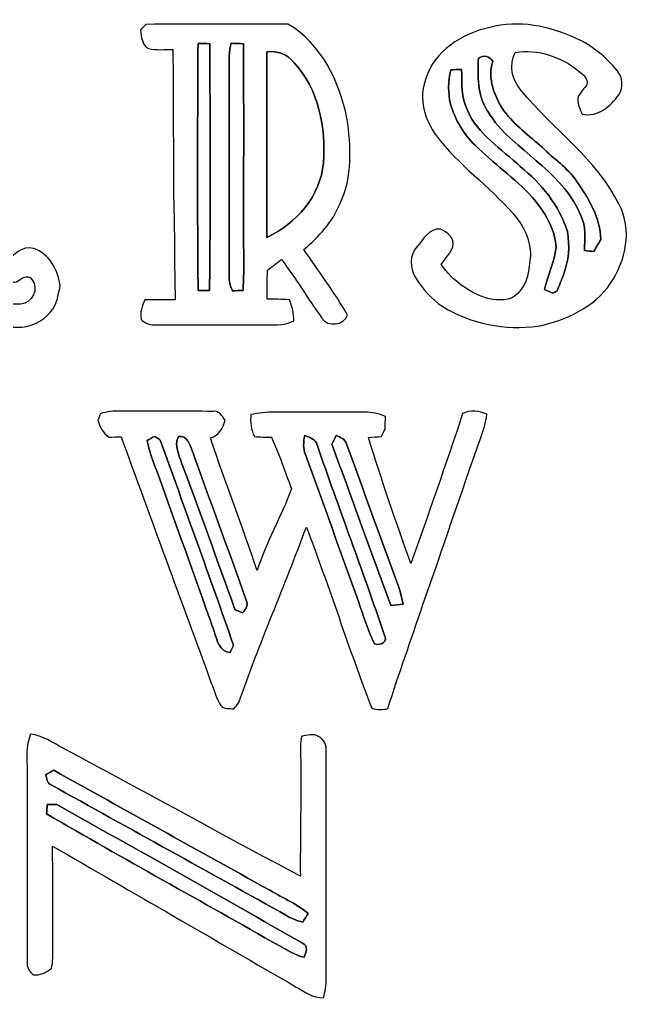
# Model space of a CAD drawing. Header units: centimetres. Extents: x -10 to 10, y -13.4 to 13.3.
# Drawn here: x 2.25 to 9.97, y -13.33 to -1.01 of the extents above; entities that cross this region are included whole.
import ezdxf

# ---------------------------------------------------------------- set-up
doc = ezdxf.new("R2010")
doc.units = ezdxf.units.CM
doc.header["$MEASUREMENT"] = 0
doc.layers.add('Camada 1', color=7, linetype='Continuous')

msp = doc.modelspace()

# ---------------------------------------------------------------- linework, layer by layer
at = {"layer": 'Camada 1', "color": 156}
for points, knots in [([(-1.36947, -1.91276), (-1.05409, -1.39276), (-0.46389, -1.06503), (0.14111, -1.04598), (0.14111, -1.04598), (0.57185, -1.03433), (1.02164, -1.12006), (1.37865, -1.37337), (1.37865, -1.37337), (1.71591, -1.60443), (1.93922, -1.97272), (2.04576, -2.3622), (2.04576, -2.3622), (2.17028, -2.82999), (2.17028, -3.34785), (1.95721, -3.79024), (1.95721, -3.79024), (1.85632, -4.02412), (1.68239, -4.21323), (1.5194, -4.40477), (1.5194, -4.40477), (1.77765, -4.43759), (2.00235, -4.61256), (2.26905, -4.59668), (2.26905, -4.59668), (2.41511, -4.58152), (2.50225, -4.40477), (2.40911, -4.28519), (2.40911, -4.28519), (2.35479, -4.20828), (2.27012, -4.27708), (2.21684, -4.31658), (2.21684, -4.31658), (2.17945, -4.31835), (2.14207, -4.32047), (2.10502, -4.32257), (2.10502, -4.32257), (2.06728, -4.24602), (2.02423, -4.14126), (2.09055, -4.06752), (2.09055, -4.06752), (2.17311, -3.97087), (2.28811, -3.85903), (2.42817, -3.89573), (2.42817, -3.89573), (2.63313, -3.96134), (2.74284, -4.17159), (2.76472, -4.37479), (2.76472, -4.37479), (2.73719, -4.48415), (2.72767, -4.60833), (2.64548, -4.69406), (2.64548, -4.69406), (2.5407, -4.81224), (2.38583, -4.89795), (2.22391, -4.88702), (2.22391, -4.88702), (2.02211, -4.89866), (1.83515, -4.81224), (1.65064, -4.7438), (1.65064, -4.7438), (1.47143, -4.67606), (1.27599, -4.67571), (1.08795, -4.68982), (1.08795, -4.68982), (0.92745, -4.71664), (0.77857, -4.79), (0.6163, -4.8073), (0.6163, -4.8073), (0.06173, -4.88244), (-0.53516, -4.75684), (-0.97754, -4.40336), (-0.97754, -4.40336), (-1.29222, -4.15819), (-1.50424, -3.79764), (-1.6016, -3.41347), (-1.6016, -3.41347), (-1.70885, -2.90865), (-1.65169, -2.35338), (-1.36947, -1.91276)], [0, 0, 0, 0, 0.04761905, 0.04761905, 0.04761905, 0.04761905, 0.0952381, 0.0952381, 0.0952381, 0.0952381, 0.14285714, 0.14285714, 0.14285714, 0.14285714, 0.19047619, 0.19047619, 0.19047619, 0.19047619, 0.23809524, 0.23809524, 0.23809524, 0.23809524, 0.28571429, 0.28571429, 0.28571429, 0.28571429, 0.33333333, 0.33333333, 0.33333333, 0.33333333, 0.38095238, 0.38095238, 0.38095238, 0.38095238, 0.42857143, 0.42857143, 0.42857143, 0.42857143, 0.47619048, 0.47619048, 0.47619048, 0.47619048, 0.52380952, 0.52380952, 0.52380952, 0.52380952, 0.57142857, 0.57142857, 0.57142857, 0.57142857, 0.61904762, 0.61904762, 0.61904762, 0.61904762, 0.66666667, 0.66666667, 0.66666667, 0.66666667, 0.71428571, 0.71428571, 0.71428571, 0.71428571, 0.76190476, 0.76190476, 0.76190476, 0.76190476, 0.80952381, 0.80952381, 0.80952381, 0.80952381, 0.85714286, 0.85714286, 0.85714286, 0.85714286, 0.9047619, 0.9047619, 0.9047619, 0.9047619, 1, 1, 1, 1]), ([(3.84174, -1.07526), (4.4383, -1.0661), (5.03519, -1.07421), (5.63209, -1.07138), (5.63209, -1.07138), (6.05367, -1.31692), (6.27909, -1.79246), (6.37575, -2.2539), (6.37575, -2.2539), (6.42654, -2.61055), (6.44842, -2.99649), (6.2886, -3.33058), (6.2886, -3.33058), (6.193, -3.55988), (6.02261, -3.75038), (5.83282, -3.90701), (5.83282, -3.90701), (6.01556, -4.18253), (6.22053, -4.44605), (6.38281, -4.73428), (6.38281, -4.73428), (6.34188, -4.86516), (6.13163, -4.88738), (6.06, -4.77307), (6.06, -4.77307), (5.8868, -4.52825), (5.73051, -4.27177), (5.54918, -4.03294), (5.54918, -4.03294), (5.49134, -4.07846), (5.43348, -4.12396), (5.3742, -4.16806), (5.3742, -4.16806), (5.37069, -4.28978), (5.37174, -4.41218), (5.36928, -4.5346), (5.36928, -4.5346), (5.46311, -4.53319), (5.55695, -4.53565), (5.6508, -4.54166), (5.6508, -4.54166), (5.68466, -4.62633), (5.7083, -4.71523), (5.70618, -4.8073), (5.70618, -4.8073), (5.57705, -4.87327), (5.43031, -4.85281), (5.29096, -4.85493), (5.29096, -4.85493), (4.84363, -4.85422), (4.39666, -4.85527), (3.9497, -4.85493), (3.9497, -4.85493), (3.88796, -4.85846), (3.82763, -4.83446), (3.786, -4.78895), (3.786, -4.78895), (3.76344, -4.70288), (3.79694, -4.61926), (3.83151, -4.54201), (3.83151, -4.54201), (3.95851, -4.5406), (4.08552, -4.54025), (4.21252, -4.54025), (4.21252, -4.54025), (4.20158, -4.1088), (4.20758, -3.677), (4.19206, -3.24555), (4.19206, -3.24555), (4.19206, -2.62784), (4.18499, -2.01048), (4.18535, -1.39312), (4.18535, -1.39312), (4.08269, -1.38888), (3.97756, -1.4037), (3.87702, -1.37971), (3.87702, -1.37971), (3.79482, -1.33597), (3.78707, -1.23155), (3.77542, -1.14969), (3.77542, -1.14969), (3.79201, -1.131), (3.82517, -1.09395), (3.84174, -1.07526)], [0, 0, 0, 0, 0.04545455, 0.04545455, 0.04545455, 0.04545455, 0.09090909, 0.09090909, 0.09090909, 0.09090909, 0.13636364, 0.13636364, 0.13636364, 0.13636364, 0.18181818, 0.18181818, 0.18181818, 0.18181818, 0.22727273, 0.22727273, 0.22727273, 0.22727273, 0.27272727, 0.27272727, 0.27272727, 0.27272727, 0.31818182, 0.31818182, 0.31818182, 0.31818182, 0.36363636, 0.36363636, 0.36363636, 0.36363636, 0.40909091, 0.40909091, 0.40909091, 0.40909091, 0.45454545, 0.45454545, 0.45454545, 0.45454545, 0.5, 0.5, 0.5, 0.5, 0.54545455, 0.54545455, 0.54545455, 0.54545455, 0.59090909, 0.59090909, 0.59090909, 0.59090909, 0.63636364, 0.63636364, 0.63636364, 0.63636364, 0.68181818, 0.68181818, 0.68181818, 0.68181818, 0.72727273, 0.72727273, 0.72727273, 0.72727273, 0.77272727, 0.77272727, 0.77272727, 0.77272727, 0.81818182, 0.81818182, 0.81818182, 0.81818182, 0.86363636, 0.86363636, 0.86363636, 0.86363636, 0.90909091, 0.90909091, 0.90909091, 0.90909091, 1, 1, 1, 1]), ([(8.17209, -1.11478), (8.53687, -1.01494), (8.92562, -1.09643), (9.26253, -1.2513), (9.26253, -1.2513), (9.46291, -1.34231), (9.63541, -1.4866), (9.77511, -1.65559), (9.77511, -1.65559), (9.84778, -1.73672), (9.86119, -1.87113), (9.79699, -1.96108), (9.79699, -1.96108), (9.69115, -2.10679), (9.53028, -2.25071), (9.33555, -2.20415), (9.33555, -2.20415), (9.30697, -2.13147), (9.26287, -2.05527), (9.28863, -1.9752), (9.28863, -1.9752), (9.32074, -1.9258), (9.3613, -1.88277), (9.39375, -1.83339), (9.39375, -1.83339), (9.41809, -1.75965), (9.34754, -1.70992), (9.30027, -1.66792), (9.30027, -1.66792), (9.07908, -1.48624), (8.77922, -1.37688), (8.49277, -1.4298), (8.49277, -1.4298), (8.41199, -1.58784), (8.45255, -1.77729), (8.56896, -1.90605), (8.56896, -1.90605), (8.96549, -2.39572), (9.51618, -2.76577), (9.80086, -3.34256), (9.80086, -3.34256), (9.96879, -3.65972), (9.88905, -4.04777), (9.69362, -4.33317), (9.69362, -4.33317), (9.4876, -4.64114), (9.12953, -4.79565), (8.77992, -4.87432), (8.77992, -4.87432), (8.36682, -4.92548), (7.93574, -4.84823), (7.58084, -4.62667), (7.58084, -4.62667), (7.43902, -4.53531), (7.32579, -4.40477), (7.23864, -4.26154), (7.23864, -4.26154), (7.16492, -4.14338), (7.15963, -3.97827), (7.25769, -3.87173), (7.25769, -3.87173), (7.33777, -3.78283), (7.40938, -3.63431), (7.5512, -3.65407), (7.5512, -3.65407), (7.64151, -3.68618), (7.73499, -3.76872), (7.70854, -3.87526), (7.70854, -3.87526), (7.67644, -3.95781), (7.61152, -4.02307), (7.56284, -4.09645), (7.56284, -4.09645), (7.70573, -4.3053), (7.92198, -4.46193), (8.16609, -4.52931), (8.16609, -4.52931), (8.28462, -4.54907), (8.43209, -4.56388), (8.52204, -4.4651), (8.52204, -4.4651), (8.65363, -4.3441), (8.66705, -4.15536), (8.68432, -3.98885), (8.68432, -3.98885), (8.69032, -3.78989), (8.59401, -3.60362), (8.46596, -3.45687), (8.46596, -3.45687), (8.16504, -3.11009), (7.77875, -2.84551), (7.5004, -2.47755), (7.5004, -2.47755), (7.35507, -2.27717), (7.27428, -2.00942), (7.36494, -1.76883), (7.36494, -1.76883), (7.47253, -1.41216), (7.8225, -1.18779), (8.17209, -1.11478)], [0, 0, 0, 0, 0.03846154, 0.03846154, 0.03846154, 0.03846154, 0.07692308, 0.07692308, 0.07692308, 0.07692308, 0.11538462, 0.11538462, 0.11538462, 0.11538462, 0.15384615, 0.15384615, 0.15384615, 0.15384615, 0.19230769, 0.19230769, 0.19230769, 0.19230769, 0.23076923, 0.23076923, 0.23076923, 0.23076923, 0.26923077, 0.26923077, 0.26923077, 0.26923077, 0.30769231, 0.30769231, 0.30769231, 0.30769231, 0.34615385, 0.34615385, 0.34615385, 0.34615385, 0.38461538, 0.38461538, 0.38461538, 0.38461538, 0.42307692, 0.42307692, 0.42307692, 0.42307692, 0.46153846, 0.46153846, 0.46153846, 0.46153846, 0.5, 0.5, 0.5, 0.5, 0.53846154, 0.53846154, 0.53846154, 0.53846154, 0.57692308, 0.57692308, 0.57692308, 0.57692308, 0.61538462, 0.61538462, 0.61538462, 0.61538462, 0.65384615, 0.65384615, 0.65384615, 0.65384615, 0.69230769, 0.69230769, 0.69230769, 0.69230769, 0.73076923, 0.73076923, 0.73076923, 0.73076923, 0.76923077, 0.76923077, 0.76923077, 0.76923077, 0.80769231, 0.80769231, 0.80769231, 0.80769231, 0.84615385, 0.84615385, 0.84615385, 0.84615385, 0.88461538, 0.88461538, 0.88461538, 0.88461538, 0.92307692, 0.92307692, 0.92307692, 0.92307692, 1, 1, 1, 1]), ([(4.50074, -1.3155), (4.50074, -1.3155), (4.50074, -1.3155), (4.50074, -1.3155), (4.50074, -1.3155), (4.49333, -2.35162), (4.49192, -3.38807), (4.50144, -4.42419), (4.50144, -4.42419), (4.53743, -4.42419), (4.6094, -4.42382), (4.64538, -4.42348), (4.64538, -4.42348), (4.65842, -3.38912), (4.65384, -2.35338), (4.64784, -1.31867), (4.64784, -1.31867), (4.59846, -1.31726), (4.54942, -1.31621), (4.50074, -1.3155)], [0, 0, 0, 0, 0.16666667, 0.16666667, 0.16666667, 0.16666667, 0.33333333, 0.33333333, 0.33333333, 0.33333333, 0.5, 0.5, 0.5, 0.5, 0.66666667, 0.66666667, 0.66666667, 0.66666667, 1, 1, 1, 1]), ([(4.91559, -1.31268), (4.91559, -1.31268), (4.91559, -1.31268), (4.91559, -1.31268), (4.91559, -1.31268), (4.88138, -1.46015), (4.89372, -1.6122), (4.89267, -1.76247), (4.89267, -1.76247), (4.89303, -2.59891), (4.89162, -3.43534), (4.89303, -4.27177), (4.89303, -4.27177), (4.8902, -4.32681), (4.91243, -4.37761), (4.93253, -4.4277), (4.93253, -4.4277), (4.96605, -4.42665), (5.03344, -4.42419), (5.06694, -4.42277), (5.06694, -4.42277), (5.07824, -4.27708), (5.07471, -4.13066), (5.07505, -3.98463), (5.07505, -3.98463), (5.07188, -3.09667), (5.08, -2.20839), (5.07083, -1.32045), (5.07083, -1.32045), (5.01896, -1.31692), (4.9671, -1.3148), (4.91559, -1.31268)], [0, 0, 0, 0, 0.11111111, 0.11111111, 0.11111111, 0.11111111, 0.22222222, 0.22222222, 0.22222222, 0.22222222, 0.33333333, 0.33333333, 0.33333333, 0.33333333, 0.44444444, 0.44444444, 0.44444444, 0.44444444, 0.55555556, 0.55555556, 0.55555556, 0.55555556, 0.66666667, 0.66666667, 0.66666667, 0.66666667, 0.77777778, 0.77777778, 0.77777778, 0.77777778, 1, 1, 1, 1]), ([(5.3668, -1.41922), (5.3668, -1.41922), (5.3668, -1.41922), (5.3668, -1.41922), (5.3668, -1.41922), (5.36645, -2.19779), (5.36434, -2.97638), (5.36787, -3.75532), (5.36787, -3.75532), (5.73829, -3.5821), (6.04202, -3.23639), (6.07871, -2.81798), (6.07871, -2.81798), (6.11152, -2.37596), (6.01944, -1.89264), (5.71076, -1.55751), (5.71076, -1.55751), (5.62751, -1.45133), (5.49909, -1.40582), (5.3668, -1.41922)], [0, 0, 0, 0, 0.16666667, 0.16666667, 0.16666667, 0.16666667, 0.33333333, 0.33333333, 0.33333333, 0.33333333, 0.5, 0.5, 0.5, 0.5, 0.66666667, 0.66666667, 0.66666667, 0.66666667, 1, 1, 1, 1]), ([(8.02957, -1.50001), (8.02957, -1.50001), (8.02957, -1.50001), (8.02957, -1.50001), (8.02957, -1.50001), (8.02145, -1.72473), (8.01299, -1.95932), (8.13927, -2.15723), (8.13927, -2.15723), (8.17491, -2.20909), (8.20983, -2.26165), (8.24476, -2.31493), (8.24476, -2.31493), (8.58838, -2.71568), (9.11119, -2.97144), (9.31898, -3.48051), (9.31898, -3.48051), (9.38988, -3.61843), (9.36659, -3.77401), (9.36483, -3.92253), (9.36483, -3.92253), (9.40364, -3.9257), (9.44316, -3.92888), (9.48302, -3.93206), (9.48302, -3.93206), (9.51089, -3.88196), (9.54017, -3.83258), (9.57121, -3.78459), (9.57121, -3.78459), (9.56592, -3.51155), (9.4174, -3.26531), (9.26499, -3.04799), (9.26499, -3.04799), (9.15282, -2.87796), (8.97678, -2.77001), (8.83778, -2.62536), (8.83778, -2.62536), (8.66705, -2.48143), (8.48713, -2.3428), (8.35201, -2.16288), (8.35201, -2.16288), (8.23029, -1.98578), (8.1421, -1.75789), (8.21019, -1.5434), (8.21019, -1.5434), (8.17279, -1.46543), (8.0973, -1.46402), (8.02957, -1.50001)], [0, 0, 0, 0, 0.07692308, 0.07692308, 0.07692308, 0.07692308, 0.15384615, 0.15384615, 0.15384615, 0.15384615, 0.23076923, 0.23076923, 0.23076923, 0.23076923, 0.30769231, 0.30769231, 0.30769231, 0.30769231, 0.38461538, 0.38461538, 0.38461538, 0.38461538, 0.46153846, 0.46153846, 0.46153846, 0.46153846, 0.53846154, 0.53846154, 0.53846154, 0.53846154, 0.61538462, 0.61538462, 0.61538462, 0.61538462, 0.69230769, 0.69230769, 0.69230769, 0.69230769, 0.76923077, 0.76923077, 0.76923077, 0.76923077, 0.84615385, 0.84615385, 0.84615385, 0.84615385, 1, 1, 1, 1]), ([(7.68314, -1.64782), (7.68314, -1.64782), (7.68314, -1.64782), (7.68314, -1.64782), (7.68314, -1.64782), (7.64645, -1.79069), (7.64538, -1.93674), (7.6782, -2.08033), (7.6782, -2.08033), (7.73959, -2.27329), (7.83978, -2.45638), (7.98865, -2.59574), (7.98865, -2.59574), (8.21972, -2.82222), (8.48606, -3.01166), (8.70795, -3.24838), (8.70795, -3.24838), (8.85401, -3.43146), (8.99936, -3.63819), (9.00711, -3.8816), (9.00711, -3.8816), (8.98913, -4.06541), (8.90269, -4.23228), (8.86247, -4.41077), (8.86247, -4.41077), (8.89635, -4.42665), (8.93056, -4.44287), (8.96479, -4.45947), (8.96479, -4.45947), (8.97819, -4.45276), (9.0043, -4.43971), (9.0177, -4.43301), (9.0177, -4.43301), (9.04699, -4.36457), (9.0745, -4.29506), (9.10132, -4.22556), (9.10132, -4.22556), (9.16552, -4.0527), (9.1835, -3.86362), (9.1507, -3.68229), (9.1507, -3.68229), (9.04733, -3.35421), (8.82297, -3.07693), (8.55627, -2.8649), (8.55627, -2.8649), (8.32343, -2.64089), (8.02252, -2.46627), (7.89199, -2.15618), (7.89199, -2.15618), (7.80979, -1.99707), (7.82355, -1.81504), (7.81861, -1.64217), (7.81861, -1.64217), (7.78474, -1.64358), (7.71701, -1.64641), (7.68314, -1.64782)], [0, 0, 0, 0, 0.06666667, 0.06666667, 0.06666667, 0.06666667, 0.13333333, 0.13333333, 0.13333333, 0.13333333, 0.2, 0.2, 0.2, 0.2, 0.26666667, 0.26666667, 0.26666667, 0.26666667, 0.33333333, 0.33333333, 0.33333333, 0.33333333, 0.4, 0.4, 0.4, 0.4, 0.46666667, 0.46666667, 0.46666667, 0.46666667, 0.53333333, 0.53333333, 0.53333333, 0.53333333, 0.6, 0.6, 0.6, 0.6, 0.66666667, 0.66666667, 0.66666667, 0.66666667, 0.73333333, 0.73333333, 0.73333333, 0.73333333, 0.8, 0.8, 0.8, 0.8, 0.86666667, 0.86666667, 0.86666667, 0.86666667, 1, 1, 1, 1]), ([(3.27235, -5.97534), (3.35421, -5.94642), (3.44134, -5.94006), (3.52777, -5.94289), (3.52777, -5.94289), (3.91617, -5.94713), (4.30423, -5.94042), (4.69229, -5.94606), (4.69229, -5.94606), (4.76956, -5.93302), (4.80306, -6.00533), (4.8408, -6.05754), (4.8408, -6.05754), (4.814, -6.15914), (4.76603, -6.25086), (4.65632, -6.27839), (4.65632, -6.27839), (4.8447, -6.83789), (5.05566, -7.38964), (5.24474, -7.94843), (5.24474, -7.94843), (5.35834, -7.59319), (5.54777, -7.26756), (5.67831, -6.91797), (5.67831, -6.91797), (5.59152, -6.70348), (5.52379, -6.48158), (5.425, -6.27203), (5.425, -6.27203), (5.3534, -6.27062), (5.28214, -6.26816), (5.21088, -6.26356), (5.21088, -6.26356), (5.16819, -6.17714), (5.15443, -6.08188), (5.16643, -5.98664), (5.16643, -5.98664), (5.26591, -5.96793), (5.36716, -5.95383), (5.4691, -5.95558), (5.4691, -5.95558), (5.84588, -5.957), (6.22265, -5.95595), (6.5994, -5.95558), (6.5994, -5.95558), (6.68901, -5.95312), (6.77686, -5.97675), (6.85977, -6.0092), (6.85977, -6.0092), (6.85835, -6.06283), (6.85694, -6.11681), (6.85553, -6.17078), (6.85553, -6.17078), (6.84388, -6.193), (6.82096, -6.2378), (6.80931, -6.26004), (6.80931, -6.26004), (6.75428, -6.26533), (6.69924, -6.26957), (6.64491, -6.2745), (6.64491, -6.2745), (6.81107, -6.80685), (6.98958, -7.33602), (7.18114, -7.85988), (7.18114, -7.85988), (7.40021, -7.23229), (7.62458, -6.6061), (7.83059, -5.97429), (7.83059, -5.97429), (7.92973, -5.92454), (8.03804, -5.94147), (8.13717, -5.98099), (8.13717, -5.98099), (8.12765, -6.08717), (8.09025, -6.18737), (8.05602, -6.28755), (8.05602, -6.28755), (7.81049, -6.98287), (7.57555, -7.68208), (7.33107, -8.37776), (7.33107, -8.37776), (7.18538, -8.81379), (7.02627, -9.2456), (6.89151, -9.68516), (6.89151, -9.68516), (6.82378, -9.70455), (6.75462, -9.69856), (6.6876, -9.68162), (6.6876, -9.68162), (6.39726, -8.92739), (6.1528, -8.15552), (5.86386, -7.40092), (5.86386, -7.40092), (5.59118, -8.14105), (5.27295, -8.86459), (5.01332, -9.60931), (5.01332, -9.60931), (4.99285, -9.63612), (4.97275, -9.66294), (4.95265, -9.6901), (4.95265, -9.6901), (4.89654, -9.67951), (4.82389, -9.69997), (4.78683, -9.6453), (4.78683, -9.6453), (4.72863, -9.56062), (4.70464, -9.45902), (4.66794, -9.36449), (4.66794, -9.36449), (4.288, -8.33154), (3.90877, -7.29826), (3.53201, -6.26392), (3.53201, -6.26392), (3.48014, -6.26533), (3.42864, -6.26745), (3.3775, -6.26991), (3.3775, -6.26991), (3.30517, -6.21841), (3.26495, -6.14115), (3.2399, -6.05825), (3.2399, -6.05825), (3.24801, -6.03744), (3.26424, -5.99617), (3.27235, -5.97534)], [0, 0, 0, 0, 0.03125, 0.03125, 0.03125, 0.03125, 0.0625, 0.0625, 0.0625, 0.0625, 0.09375, 0.09375, 0.09375, 0.09375, 0.125, 0.125, 0.125, 0.125, 0.15625, 0.15625, 0.15625, 0.15625, 0.1875, 0.1875, 0.1875, 0.1875, 0.21875, 0.21875, 0.21875, 0.21875, 0.25, 0.25, 0.25, 0.25, 0.28125, 0.28125, 0.28125, 0.28125, 0.3125, 0.3125, 0.3125, 0.3125, 0.34375, 0.34375, 0.34375, 0.34375, 0.375, 0.375, 0.375, 0.375, 0.40625, 0.40625, 0.40625, 0.40625, 0.4375, 0.4375, 0.4375, 0.4375, 0.46875, 0.46875, 0.46875, 0.46875, 0.5, 0.5, 0.5, 0.5, 0.53125, 0.53125, 0.53125, 0.53125, 0.5625, 0.5625, 0.5625, 0.5625, 0.59375, 0.59375, 0.59375, 0.59375, 0.625, 0.625, 0.625, 0.625, 0.65625, 0.65625, 0.65625, 0.65625, 0.6875, 0.6875, 0.6875, 0.6875, 0.71875, 0.71875, 0.71875, 0.71875, 0.75, 0.75, 0.75, 0.75, 0.78125, 0.78125, 0.78125, 0.78125, 0.8125, 0.8125, 0.8125, 0.8125, 0.84375, 0.84375, 0.84375, 0.84375, 0.875, 0.875, 0.875, 0.875, 0.90625, 0.90625, 0.90625, 0.90625, 0.9375, 0.9375, 0.9375, 0.9375, 1, 1, 1, 1]), ([(3.85938, -6.31296), (3.85938, -6.31296), (3.85938, -6.31296), (3.85938, -6.31296), (3.85938, -6.31296), (3.87456, -6.3768), (3.89008, -6.44102), (3.91195, -6.5038), (3.91195, -6.5038), (4.13914, -7.13387), (4.36491, -7.76464), (4.59034, -8.3954), (4.59034, -8.3954), (4.62913, -8.50194), (4.66583, -8.60918), (4.705, -8.71573), (4.705, -8.71573), (4.73991, -8.82721), (4.76778, -8.9662), (4.90607, -8.98102), (4.90607, -8.98102), (4.9163, -8.95772), (4.93713, -8.91151), (4.9477, -8.88824), (4.9477, -8.88824), (4.64677, -8.02534), (4.33317, -7.16704), (4.02554, -6.30624), (4.02554, -6.30624), (4.00755, -6.29462), (3.97157, -6.27133), (3.95357, -6.25968), (3.95357, -6.25968), (3.92994, -6.27308), (3.88301, -6.29954), (3.85938, -6.31296)], [0, 0, 0, 0, 0.1, 0.1, 0.1, 0.1, 0.2, 0.2, 0.2, 0.2, 0.3, 0.3, 0.3, 0.3, 0.4, 0.4, 0.4, 0.4, 0.5, 0.5, 0.5, 0.5, 0.6, 0.6, 0.6, 0.6, 0.7, 0.7, 0.7, 0.7, 0.8, 0.8, 0.8, 0.8, 1, 1, 1, 1]), ([(4.2986, -6.60681), (4.2986, -6.60681), (4.2986, -6.60681), (4.2986, -6.60681), (4.2986, -6.60681), (4.52508, -7.21642), (4.74732, -7.82778), (4.965, -8.44055), (4.965, -8.44055), (4.98897, -8.45114), (5.0366, -8.47195), (5.0606, -8.48218), (5.0606, -8.48218), (5.09939, -8.43455), (5.14385, -8.38341), (5.10611, -8.32026), (5.10611, -8.32026), (4.88421, -7.69055), (4.64996, -7.06542), (4.42524, -6.43678), (4.42524, -6.43678), (4.39313, -6.35987), (4.36491, -6.23922), (4.25555, -6.2618), (4.25555, -6.2618), (4.18994, -6.37504), (4.26685, -6.49605), (4.2986, -6.60681)], [0, 0, 0, 0, 0.125, 0.125, 0.125, 0.125, 0.25, 0.25, 0.25, 0.25, 0.375, 0.375, 0.375, 0.375, 0.5, 0.5, 0.5, 0.5, 0.625, 0.625, 0.625, 0.625, 0.75, 0.75, 0.75, 0.75, 1, 1, 1, 1]), ([(5.84305, -6.25016), (5.84305, -6.25016), (5.84305, -6.25016), (5.84305, -6.25016), (5.84305, -6.25016), (5.82648, -6.32919), (5.82048, -6.41244), (5.85294, -6.48899), (5.85294, -6.48899), (6.08153, -7.10282), (6.2932, -7.72266), (6.51862, -8.33754), (6.51862, -8.33754), (6.58705, -8.515), (6.63256, -8.70303), (6.72324, -8.8713), (6.72324, -8.8713), (6.80402, -8.89916), (6.89609, -8.8399), (6.84459, -8.75171), (6.84459, -8.75171), (6.57224, -7.95372), (6.27486, -7.16421), (5.99897, -6.36729), (5.99897, -6.36729), (5.98204, -6.2932), (5.90479, -6.27238), (5.84305, -6.25016)], [0, 0, 0, 0, 0.125, 0.125, 0.125, 0.125, 0.25, 0.25, 0.25, 0.25, 0.375, 0.375, 0.375, 0.375, 0.5, 0.5, 0.5, 0.5, 0.625, 0.625, 0.625, 0.625, 0.75, 0.75, 0.75, 0.75, 1, 1, 1, 1]), ([(6.18559, -6.3574), (6.18559, -6.3574), (6.18559, -6.3574), (6.18559, -6.3574), (6.18559, -6.3574), (6.32107, -6.73028), (6.45936, -7.10177), (6.592, -7.47572), (6.592, -7.47572), (6.70594, -7.7784), (6.81107, -8.0846), (6.92714, -8.38658), (6.92714, -8.38658), (6.979, -8.38164), (7.03085, -8.37671), (7.08306, -8.3714), (7.08306, -8.3714), (7.04673, -8.17879), (6.96524, -7.99958), (6.90068, -7.81578), (6.90068, -7.81578), (6.72394, -7.32825), (6.54719, -6.84072), (6.36905, -6.35387), (6.36905, -6.35387), (6.35387, -6.29284), (6.2925, -6.27167), (6.24134, -6.25052), (6.24134, -6.25052), (6.22757, -6.27698), (6.19936, -6.3306), (6.18559, -6.3574)], [0, 0, 0, 0, 0.11111111, 0.11111111, 0.11111111, 0.11111111, 0.22222222, 0.22222222, 0.22222222, 0.22222222, 0.33333333, 0.33333333, 0.33333333, 0.33333333, 0.44444444, 0.44444444, 0.44444444, 0.44444444, 0.55555556, 0.55555556, 0.55555556, 0.55555556, 0.66666667, 0.66666667, 0.66666667, 0.66666667, 0.77777778, 0.77777778, 0.77777778, 0.77777778, 1, 1, 1, 1]), ([(2.39289, -10.0069), (2.54494, -10.02383), (2.67158, -10.11519), (2.80282, -10.1854), (2.80282, -10.1854), (3.80012, -10.71845), (4.79071, -11.26348), (5.78872, -11.79547), (5.78872, -11.79547), (5.7852, -11.34392), (5.7972, -10.89235), (5.79508, -10.44081), (5.79508, -10.44081), (5.79649, -10.30534), (5.77639, -10.16916), (5.80284, -10.03511), (5.80284, -10.03511), (5.87375, -10.02558), (5.95136, -9.99525), (6.01873, -10.03511), (6.01873, -10.03511), (6.0907, -10.06968), (6.11962, -10.15364), (6.11399, -10.2295), (6.11399, -10.2295), (6.11363, -11.182), (6.11258, -12.1345), (6.1147, -13.087), (6.1147, -13.087), (6.11611, -13.16743), (6.09776, -13.2461), (6.07976, -13.32442), (6.07976, -13.32442), (5.94606, -13.33324), (5.83881, -13.24645), (5.72876, -13.18541), (5.72876, -13.18541), (4.70923, -12.59521), (3.68864, -12.00572), (2.66841, -11.41623), (2.66841, -11.41623), (2.67475, -11.8438), (2.66876, -12.27137), (2.67158, -12.69894), (2.67158, -12.69894), (2.66982, -12.78431), (2.67723, -12.87144), (2.65499, -12.95505), (2.65499, -12.95505), (2.59326, -13.00938), (2.50825, -13.04642), (2.425, -13.03548), (2.425, -13.03548), (2.37525, -12.9981), (2.34209, -12.94024), (2.34879, -12.87709), (2.34879, -12.87709), (2.34879, -12.07769), (2.34914, -11.27794), (2.34843, -10.47855), (2.34843, -10.47855), (2.3502, -10.3205), (2.32938, -10.15646), (2.39289, -10.0069)], [0, 0, 0, 0, 0.05882353, 0.05882353, 0.05882353, 0.05882353, 0.11764706, 0.11764706, 0.11764706, 0.11764706, 0.17647059, 0.17647059, 0.17647059, 0.17647059, 0.23529412, 0.23529412, 0.23529412, 0.23529412, 0.29411765, 0.29411765, 0.29411765, 0.29411765, 0.35294118, 0.35294118, 0.35294118, 0.35294118, 0.41176471, 0.41176471, 0.41176471, 0.41176471, 0.47058824, 0.47058824, 0.47058824, 0.47058824, 0.52941176, 0.52941176, 0.52941176, 0.52941176, 0.58823529, 0.58823529, 0.58823529, 0.58823529, 0.64705882, 0.64705882, 0.64705882, 0.64705882, 0.70588235, 0.70588235, 0.70588235, 0.70588235, 0.76470588, 0.76470588, 0.76470588, 0.76470588, 0.82352941, 0.82352941, 0.82352941, 0.82352941, 0.88235294, 0.88235294, 0.88235294, 0.88235294, 1, 1, 1, 1]), ([(2.58585, -10.51665), (2.58585, -10.51665), (2.58585, -10.51665), (2.58585, -10.51665), (2.58585, -10.51665), (2.59785, -10.56357), (2.59608, -10.62567), (2.65219, -10.64472), (2.65219, -10.64472), (3.64172, -11.19928), (4.63727, -11.74326), (5.6268, -12.29747), (5.6268, -12.29747), (5.68678, -12.3324), (5.75203, -12.35499), (5.81871, -12.37402), (5.81871, -12.37402), (5.836, -12.34687), (5.86987, -12.29254), (5.88715, -12.26538), (5.88715, -12.26538), (5.73229, -12.1345), (5.54319, -12.05652), (5.37069, -11.95317), (5.37069, -11.95317), (4.47462, -11.4575), (3.57928, -10.96115), (2.68464, -10.46268), (2.68464, -10.46268), (2.65994, -10.47644), (2.61055, -10.50325), (2.58585, -10.51665)], [0, 0, 0, 0, 0.11111111, 0.11111111, 0.11111111, 0.11111111, 0.22222222, 0.22222222, 0.22222222, 0.22222222, 0.33333333, 0.33333333, 0.33333333, 0.33333333, 0.44444444, 0.44444444, 0.44444444, 0.44444444, 0.55555556, 0.55555556, 0.55555556, 0.55555556, 0.66666667, 0.66666667, 0.66666667, 0.66666667, 0.77777778, 0.77777778, 0.77777778, 0.77777778, 1, 1, 1, 1]), ([(2.60314, -10.89447), (2.60314, -10.89447), (2.60314, -10.89447), (2.60314, -10.89447), (2.60314, -10.89447), (2.60103, -10.92341), (2.59644, -10.98161), (2.59432, -11.0109), (2.59432, -11.0109), (3.56517, -11.57605), (4.55048, -12.11579), (5.52555, -12.67319), (5.52555, -12.67319), (5.62468, -12.72892), (5.72311, -12.7896), (5.83564, -12.81465), (5.83564, -12.81465), (5.85823, -12.75257), (5.89633, -12.67388), (5.81659, -12.63755), (5.81659, -12.63755), (4.78754, -12.05159), (3.75425, -11.47197), (2.72167, -10.89166), (2.72167, -10.89166), (2.69205, -10.89235), (2.63277, -10.89377), (2.60314, -10.89447)], [0, 0, 0, 0, 0.125, 0.125, 0.125, 0.125, 0.25, 0.25, 0.25, 0.25, 0.375, 0.375, 0.375, 0.375, 0.5, 0.5, 0.5, 0.5, 0.625, 0.625, 0.625, 0.625, 0.75, 0.75, 0.75, 0.75, 1, 1, 1, 1])]:
    msp.add_open_spline(points, degree=3, knots=knots, dxfattribs=at)
at = {"layer": 'Camada 1', "color": 7}
for points, knots in [([(4.50074, -1.3155), (4.54942, -1.31621), (4.59846, -1.31726), (4.64784, -1.31867), (4.64784, -1.31867), (4.65384, -2.35338), (4.65842, -3.38912), (4.64538, -4.42348), (4.64538, -4.42348), (4.6094, -4.42382), (4.53743, -4.42419), (4.50144, -4.42419), (4.50144, -4.42419), (4.49192, -3.38807), (4.49333, -2.35162), (4.50074, -1.3155)], [0, 0, 0, 0, 0.2, 0.2, 0.2, 0.2, 0.4, 0.4, 0.4, 0.4, 0.6, 0.6, 0.6, 0.6, 1, 1, 1, 1]), ([(4.91559, -1.31268), (4.9671, -1.3148), (5.01896, -1.31692), (5.07083, -1.32045), (5.07083, -1.32045), (5.08, -2.20839), (5.07188, -3.09667), (5.07505, -3.98463), (5.07505, -3.98463), (5.07471, -4.13066), (5.07824, -4.27708), (5.06694, -4.42277), (5.06694, -4.42277), (5.03344, -4.42419), (4.96605, -4.42665), (4.93253, -4.4277), (4.93253, -4.4277), (4.91243, -4.37761), (4.8902, -4.32681), (4.89303, -4.27177), (4.89303, -4.27177), (4.89162, -3.43534), (4.89303, -2.59891), (4.89267, -1.76247), (4.89267, -1.76247), (4.89372, -1.6122), (4.88138, -1.46015), (4.91559, -1.31268)], [0, 0, 0, 0, 0.125, 0.125, 0.125, 0.125, 0.25, 0.25, 0.25, 0.25, 0.375, 0.375, 0.375, 0.375, 0.5, 0.5, 0.5, 0.5, 0.625, 0.625, 0.625, 0.625, 0.75, 0.75, 0.75, 0.75, 1, 1, 1, 1]), ([(5.3668, -1.41922), (5.49909, -1.40582), (5.62751, -1.45133), (5.71076, -1.55751), (5.71076, -1.55751), (6.01944, -1.89264), (6.11152, -2.37596), (6.07871, -2.81798), (6.07871, -2.81798), (6.04202, -3.23639), (5.73829, -3.5821), (5.36787, -3.75532), (5.36787, -3.75532), (5.36434, -2.97638), (5.36645, -2.19779), (5.3668, -1.41922)], [0, 0, 0, 0, 0.2, 0.2, 0.2, 0.2, 0.4, 0.4, 0.4, 0.4, 0.6, 0.6, 0.6, 0.6, 1, 1, 1, 1]), ([(8.02957, -1.50001), (8.0973, -1.46402), (8.17279, -1.46543), (8.21019, -1.5434), (8.21019, -1.5434), (8.1421, -1.75789), (8.23029, -1.98578), (8.35201, -2.16288), (8.35201, -2.16288), (8.48713, -2.3428), (8.66705, -2.48143), (8.83778, -2.62536), (8.83778, -2.62536), (8.97678, -2.77001), (9.15282, -2.87796), (9.26499, -3.04799), (9.26499, -3.04799), (9.4174, -3.26531), (9.56592, -3.51155), (9.57121, -3.78459), (9.57121, -3.78459), (9.54017, -3.83258), (9.51089, -3.88196), (9.48302, -3.93206), (9.48302, -3.93206), (9.44316, -3.92888), (9.40364, -3.9257), (9.36483, -3.92253), (9.36483, -3.92253), (9.36659, -3.77401), (9.38988, -3.61843), (9.31898, -3.48051), (9.31898, -3.48051), (9.11119, -2.97144), (8.58838, -2.71568), (8.24476, -2.31493), (8.24476, -2.31493), (8.20983, -2.26165), (8.17491, -2.20909), (8.13927, -2.15723), (8.13927, -2.15723), (8.01299, -1.95932), (8.02145, -1.72473), (8.02957, -1.50001)], [0, 0, 0, 0, 0.08333333, 0.08333333, 0.08333333, 0.08333333, 0.16666667, 0.16666667, 0.16666667, 0.16666667, 0.25, 0.25, 0.25, 0.25, 0.33333333, 0.33333333, 0.33333333, 0.33333333, 0.41666667, 0.41666667, 0.41666667, 0.41666667, 0.5, 0.5, 0.5, 0.5, 0.58333333, 0.58333333, 0.58333333, 0.58333333, 0.66666667, 0.66666667, 0.66666667, 0.66666667, 0.75, 0.75, 0.75, 0.75, 0.83333333, 0.83333333, 0.83333333, 0.83333333, 1, 1, 1, 1]), ([(7.68314, -1.64782), (7.71701, -1.64641), (7.78474, -1.64358), (7.81861, -1.64217), (7.81861, -1.64217), (7.82355, -1.81504), (7.80979, -1.99707), (7.89199, -2.15618), (7.89199, -2.15618), (8.02252, -2.46627), (8.32343, -2.64089), (8.55627, -2.8649), (8.55627, -2.8649), (8.82297, -3.07693), (9.04733, -3.35421), (9.1507, -3.68229), (9.1507, -3.68229), (9.1835, -3.86362), (9.16552, -4.0527), (9.10132, -4.22556), (9.10132, -4.22556), (9.0745, -4.29506), (9.04699, -4.36457), (9.0177, -4.43301), (9.0177, -4.43301), (9.0043, -4.43971), (8.97819, -4.45276), (8.96479, -4.45947), (8.96479, -4.45947), (8.93056, -4.44287), (8.89635, -4.42665), (8.86247, -4.41077), (8.86247, -4.41077), (8.90269, -4.23228), (8.98913, -4.06541), (9.00711, -3.8816), (9.00711, -3.8816), (8.99936, -3.63819), (8.85401, -3.43146), (8.70795, -3.24838), (8.70795, -3.24838), (8.48606, -3.01166), (8.21972, -2.82222), (7.98865, -2.59574), (7.98865, -2.59574), (7.83978, -2.45638), (7.73959, -2.27329), (7.6782, -2.08033), (7.6782, -2.08033), (7.64538, -1.93674), (7.64645, -1.79069), (7.68314, -1.64782)], [0, 0, 0, 0, 0.07142857, 0.07142857, 0.07142857, 0.07142857, 0.14285714, 0.14285714, 0.14285714, 0.14285714, 0.21428571, 0.21428571, 0.21428571, 0.21428571, 0.28571429, 0.28571429, 0.28571429, 0.28571429, 0.35714286, 0.35714286, 0.35714286, 0.35714286, 0.42857143, 0.42857143, 0.42857143, 0.42857143, 0.5, 0.5, 0.5, 0.5, 0.57142857, 0.57142857, 0.57142857, 0.57142857, 0.64285714, 0.64285714, 0.64285714, 0.64285714, 0.71428571, 0.71428571, 0.71428571, 0.71428571, 0.78571429, 0.78571429, 0.78571429, 0.78571429, 0.85714286, 0.85714286, 0.85714286, 0.85714286, 1, 1, 1, 1]), ([(3.85938, -6.31296), (3.88301, -6.29954), (3.92994, -6.27308), (3.95357, -6.25968), (3.95357, -6.25968), (3.97157, -6.27133), (4.00755, -6.29462), (4.02554, -6.30624), (4.02554, -6.30624), (4.33317, -7.16704), (4.64677, -8.02534), (4.9477, -8.88824), (4.9477, -8.88824), (4.93713, -8.91151), (4.9163, -8.95772), (4.90607, -8.98102), (4.90607, -8.98102), (4.76778, -8.9662), (4.73991, -8.82721), (4.705, -8.71573), (4.705, -8.71573), (4.66583, -8.60918), (4.62913, -8.50194), (4.59034, -8.3954), (4.59034, -8.3954), (4.36491, -7.76464), (4.13914, -7.13387), (3.91195, -6.5038), (3.91195, -6.5038), (3.89008, -6.44102), (3.87456, -6.3768), (3.85938, -6.31296)], [0, 0, 0, 0, 0.11111111, 0.11111111, 0.11111111, 0.11111111, 0.22222222, 0.22222222, 0.22222222, 0.22222222, 0.33333333, 0.33333333, 0.33333333, 0.33333333, 0.44444444, 0.44444444, 0.44444444, 0.44444444, 0.55555556, 0.55555556, 0.55555556, 0.55555556, 0.66666667, 0.66666667, 0.66666667, 0.66666667, 0.77777778, 0.77777778, 0.77777778, 0.77777778, 1, 1, 1, 1]), ([(4.2986, -6.60681), (4.26685, -6.49605), (4.18994, -6.37504), (4.25555, -6.2618), (4.25555, -6.2618), (4.36491, -6.23922), (4.39313, -6.35987), (4.42524, -6.43678), (4.42524, -6.43678), (4.64996, -7.06542), (4.88421, -7.69055), (5.10611, -8.32026), (5.10611, -8.32026), (5.14385, -8.38341), (5.09939, -8.43455), (5.0606, -8.48218), (5.0606, -8.48218), (5.0366, -8.47195), (4.98897, -8.45114), (4.965, -8.44055), (4.965, -8.44055), (4.74732, -7.82778), (4.52508, -7.21642), (4.2986, -6.60681)], [0, 0, 0, 0, 0.14285714, 0.14285714, 0.14285714, 0.14285714, 0.28571429, 0.28571429, 0.28571429, 0.28571429, 0.42857143, 0.42857143, 0.42857143, 0.42857143, 0.57142857, 0.57142857, 0.57142857, 0.57142857, 0.71428571, 0.71428571, 0.71428571, 0.71428571, 1, 1, 1, 1]), ([(5.84305, -6.25016), (5.90479, -6.27238), (5.98204, -6.2932), (5.99897, -6.36729), (5.99897, -6.36729), (6.27486, -7.16421), (6.57224, -7.95372), (6.84459, -8.75171), (6.84459, -8.75171), (6.89609, -8.8399), (6.80402, -8.89916), (6.72324, -8.8713), (6.72324, -8.8713), (6.63256, -8.70303), (6.58705, -8.515), (6.51862, -8.33754), (6.51862, -8.33754), (6.2932, -7.72266), (6.08153, -7.10282), (5.85294, -6.48899), (5.85294, -6.48899), (5.82048, -6.41244), (5.82648, -6.32919), (5.84305, -6.25016)], [0, 0, 0, 0, 0.14285714, 0.14285714, 0.14285714, 0.14285714, 0.28571429, 0.28571429, 0.28571429, 0.28571429, 0.42857143, 0.42857143, 0.42857143, 0.42857143, 0.57142857, 0.57142857, 0.57142857, 0.57142857, 0.71428571, 0.71428571, 0.71428571, 0.71428571, 1, 1, 1, 1]), ([(6.18559, -6.3574), (6.19936, -6.3306), (6.22757, -6.27698), (6.24134, -6.25052), (6.24134, -6.25052), (6.2925, -6.27167), (6.35387, -6.29284), (6.36905, -6.35387), (6.36905, -6.35387), (6.54719, -6.84072), (6.72394, -7.32825), (6.90068, -7.81578), (6.90068, -7.81578), (6.96524, -7.99958), (7.04673, -8.17879), (7.08306, -8.3714), (7.08306, -8.3714), (7.03085, -8.37671), (6.979, -8.38164), (6.92714, -8.38658), (6.92714, -8.38658), (6.81107, -8.0846), (6.70594, -7.7784), (6.592, -7.47572), (6.592, -7.47572), (6.45936, -7.10177), (6.32107, -6.73028), (6.18559, -6.3574)], [0, 0, 0, 0, 0.125, 0.125, 0.125, 0.125, 0.25, 0.25, 0.25, 0.25, 0.375, 0.375, 0.375, 0.375, 0.5, 0.5, 0.5, 0.5, 0.625, 0.625, 0.625, 0.625, 0.75, 0.75, 0.75, 0.75, 1, 1, 1, 1]), ([(2.58585, -10.51665), (2.61055, -10.50325), (2.65994, -10.47644), (2.68464, -10.46268), (2.68464, -10.46268), (3.57928, -10.96115), (4.47462, -11.4575), (5.37069, -11.95317), (5.37069, -11.95317), (5.54319, -12.05652), (5.73229, -12.1345), (5.88715, -12.26538), (5.88715, -12.26538), (5.86987, -12.29254), (5.836, -12.34687), (5.81871, -12.37402), (5.81871, -12.37402), (5.75203, -12.35499), (5.68678, -12.3324), (5.6268, -12.29747), (5.6268, -12.29747), (4.63727, -11.74326), (3.64172, -11.19928), (2.65219, -10.64472), (2.65219, -10.64472), (2.59608, -10.62567), (2.59785, -10.56357), (2.58585, -10.51665)], [0, 0, 0, 0, 0.125, 0.125, 0.125, 0.125, 0.25, 0.25, 0.25, 0.25, 0.375, 0.375, 0.375, 0.375, 0.5, 0.5, 0.5, 0.5, 0.625, 0.625, 0.625, 0.625, 0.75, 0.75, 0.75, 0.75, 1, 1, 1, 1]), ([(2.60314, -10.89447), (2.63277, -10.89377), (2.69205, -10.89235), (2.72167, -10.89166), (2.72167, -10.89166), (3.75425, -11.47197), (4.78754, -12.05159), (5.81659, -12.63755), (5.81659, -12.63755), (5.89633, -12.67388), (5.85823, -12.75257), (5.83564, -12.81465), (5.83564, -12.81465), (5.72311, -12.7896), (5.62468, -12.72892), (5.52555, -12.67319), (5.52555, -12.67319), (4.55048, -12.11579), (3.56517, -11.57605), (2.59432, -11.0109), (2.59432, -11.0109), (2.59644, -10.98161), (2.60103, -10.92341), (2.60314, -10.89447)], [0, 0, 0, 0, 0.14285714, 0.14285714, 0.14285714, 0.14285714, 0.28571429, 0.28571429, 0.28571429, 0.28571429, 0.42857143, 0.42857143, 0.42857143, 0.42857143, 0.57142857, 0.57142857, 0.57142857, 0.57142857, 0.71428571, 0.71428571, 0.71428571, 0.71428571, 1, 1, 1, 1])]:
    msp.add_open_spline(points, degree=3, knots=knots, dxfattribs=at)

doc.saveas('drawing.dxf')
